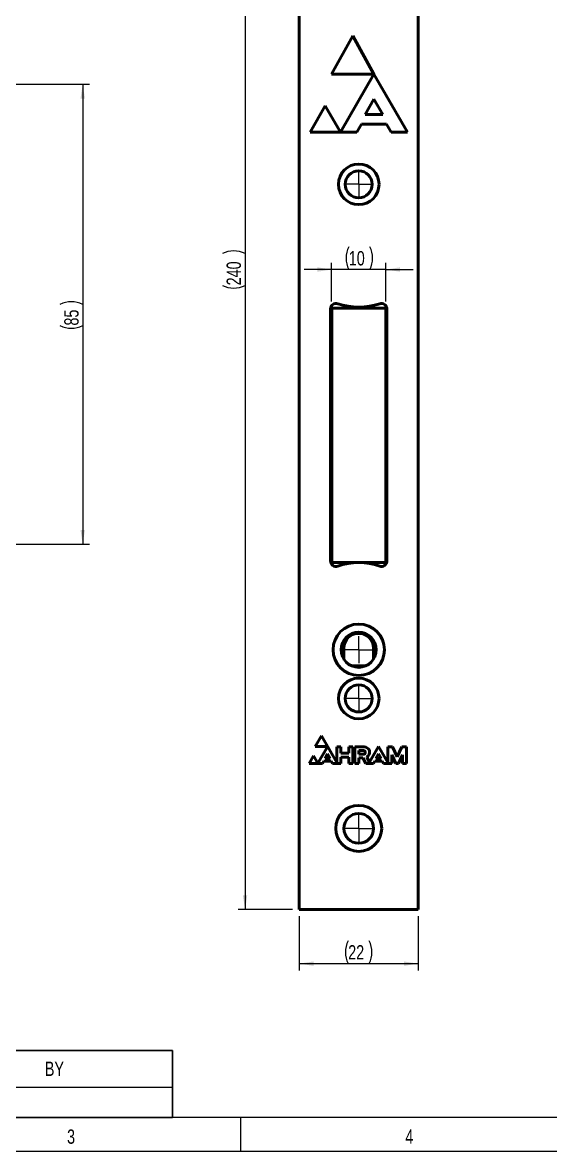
# Model space of a CAD drawing. Header units: millimetres. Extents: x 4 to 420, y 5 to 292.
# Drawn here: x 132.8 to 210.8, y 5 to 171.9 of the extents above; entities that cross this region are included whole.
import ezdxf

# ---------------------------------------------------------------- set-up
doc = ezdxf.new("R2010")
doc.units = ezdxf.units.MM
doc.layers.add('FORMAT', color=7, linetype='Continuous')
doc.styles.add('SLDTEXTSTYLE0', font='TXT', dxfattribs={"width": 0.75})
doc.dimstyles.new('SLDDIMSTYLE0', dxfattribs={"dimtxt": 2.116667, "dimasz": 2.116667, "dimexe": 0, "dimexo": 0.0625, "dimgap": 0.529167, "dimtad": 1, "dimlfac": 1.25, "dimrnd": 1e-09, "dimzin": 12, "dimdsep": 46, "dimtxsty": 'SLDTEXTSTYLE0', "dimsah": 1, "dimcen": 0.09, "dimadec": 0, "dimazin": 3, "dimtfac": 1, "dimtofl": 0, "dimtmove": 0, "dimatfit": 3, "dimfxl": 1, "dimfrac": 2, "dimtolj": 1, "dimtzin": 12, "dimarcsym": 0})
doc.dimstyles.new('SLDDIMSTYLE4', dxfattribs={"dimtxt": 2.116667, "dimasz": 2.116667, "dimexe": 0, "dimexo": 0.0625, "dimgap": 0.529167, "dimtad": 1, "dimlfac": 1.25, "dimrnd": 1e-09, "dimzin": 12, "dimdsep": 46, "dimtxsty": 'SLDTEXTSTYLE0', "dimsah": 1, "dimcen": 0.09, "dimadec": 0, "dimazin": 3, "dimtfac": 1, "dimtmove": 0, "dimatfit": 0, "dimfxl": 1, "dimfrac": 2, "dimtolj": 1, "dimtzin": 12, "dimarcsym": 0})

# ---------------------------------------------------------------- blocks, each defined once
blk = doc.blocks.new('SW_TABLEANNOTATION_0')
at = {"layer": 'FORMAT', "color": 0}
for p, q in [((0, 0), (0, -5.43)), ((0, 0), (9.5, 0)), ((0, 0), (0, -9.93)), ((134.98, 0), (0, 0)), ((9.5, 0), (9.5, -5.43)), ((9.5, 0), (21.01, 0)), ((21.01, 0), (21.01, -5.43)), ((21.01, 0), (76, 0)), ((76, 0), (76, -5.43)), ((76, 0), (100.51, 0)), ((100.51, 0), (100.51, -5.43)), ((100.51, 0), (134.98, 0)), ((134.98, 0), (134.98, -5.43)), ((134.98, -9.93), (134.98, 0)), ((0, -5.43), (0, -9.93)), ((0, -5.43), (9.5, -5.43)), ((9.5, -5.43), (21.01, -5.43)), ((21.01, -5.43), (76, -5.43)), ((76, -5.43), (100.51, -5.43)), ((100.51, -5.43), (134.98, -5.43)), ((134.98, -5.43), (134.98, -9.93)), ((0, -9.93), (9.5, -9.93)), ((0, -9.93), (134.98, -9.93)), ((9.5, -9.93), (21.01, -9.93)), ((21.01, -9.93), (76, -9.93)), ((76, -9.93), (100.51, -9.93)), ((100.51, -9.93), (134.98, -9.93))]:
    blk.add_line(p, q, dxfattribs=at)
at = {"layer": 'FORMAT', "color": 0, "attachment_point": 1, "style": 'SLDTEXTSTYLE0'}
for s, insert, char_height in [('LTR.', (2.25, -1.66), 2.117), ('ZONE', (11.55, -1.66), 2.117), ('DESCRIPTION', (39.64, -1.66), 2.1167), ('DATE', (84.8, -1.66), 2.117), ('BY', (116.1, -1.66), 2.117), ('REVISIONS', (60.57, -6.63), 2.117)]:
    blk.add_mtext(s, dxfattribs=dict(at, insert=insert, char_height=char_height))
blk = doc.blocks.new('_D_6')
at = {"layer": 'FORMAT', "color": 7}
for p, q in [((117.01, 162.76), (142.7, 162.76)), ((141.7, 162.76), (141.7, 94.76)), ((108.5, 94.76), (142.7, 94.76))]:
    blk.add_line(p, q, dxfattribs=at)
for centre, start, end in [((140.02, 126.84), 63.4349, 116.5651), ((140.02, 130.44), 243.4349, 296.5651)]:
    blk.add_arc(centre, 3.76, start, end, dxfattribs=at)
for points in [[(141.7, 162.76), (141.37, 160.64), (142.02, 160.64)], [(141.7, 94.76), (142.02, 96.87), (141.37, 96.87)]]:
    blk.add_solid(points, dxfattribs=at)
at = {"layer": 'FORMAT', "color": 7, "insert": (138.97, 127.08), "char_height": 2.117, "attachment_point": 1, "rotation": 90, "style": 'SLDTEXTSTYLE0'}
blk.add_mtext('85', dxfattribs=at)
blk = doc.blocks.new('_D_8')
at = {"layer": 'FORMAT'}
for p, q in [((173.7, 39.76), (173.7, 31.76)), ((191.3, 39.76), (191.3, 31.76)), ((173.7, 32.76), (191.3, 32.76))]:
    blk.add_line(p, q, dxfattribs=at)
for centre, start, end in [((184.3, 34.44), 153.4349, 206.5651), ((180.7, 34.44), 333.4349, 26.5651)]:
    blk.add_arc(centre, 3.76, start, end, dxfattribs=at)
for points in [[(173.7, 32.76), (175.82, 32.43), (175.82, 33.08)], [(191.3, 32.76), (189.19, 33.08), (189.19, 32.43)]]:
    blk.add_solid(points, dxfattribs=at)
at = {"layer": 'FORMAT', "insert": (180.94, 35.49), "char_height": 2.117, "attachment_point": 1, "style": 'SLDTEXTSTYLE0'}
blk.add_mtext('22', dxfattribs=at)
blk = doc.blocks.new('_D_9')
at = {"layer": 'FORMAT'}
for p, q in [((178.5, 135.36), (174.43, 135.36)), ((178.5, 130.64), (178.5, 136.36)), ((186.5, 135.36), (178.5, 135.36)), ((186.5, 130.64), (186.5, 136.36)), ((186.5, 135.36), (190.57, 135.36))]:
    blk.add_line(p, q, dxfattribs=at)
for centre, start, end in [((184.39, 137.05), 153.4349, 206.5651), ((180.79, 137.05), 333.4349, 26.5651)]:
    blk.add_arc(centre, 3.76, start, end, dxfattribs=at)
for points in [[(178.5, 135.36), (176.39, 135.69), (176.39, 135.04)], [(186.5, 135.36), (188.62, 135.04), (188.62, 135.69)]]:
    blk.add_solid(points, dxfattribs=at)
at = {"layer": 'FORMAT', "insert": (181.03, 138.09), "char_height": 2.117, "attachment_point": 1, "style": 'SLDTEXTSTYLE0'}
blk.add_mtext('10', dxfattribs=at)
blk = doc.blocks.new('_D_11')
at = {"layer": 'FORMAT'}
for p, q in [((172.7, 232.76), (164.7, 232.76)), ((165.7, 232.76), (165.7, 40.76)), ((172.7, 40.76), (164.7, 40.76))]:
    blk.add_line(p, q, dxfattribs=at)
for centre, start, end in [((164.02, 134.35), 63.4349, 116.5651), ((164.02, 136.38), 243.4349, 296.5651)]:
    blk.add_arc(centre, 3.76, start, end, dxfattribs=at)
for points in [[(165.7, 232.76), (165.38, 230.64), (166.03, 230.64)], [(165.7, 40.76), (166.03, 42.87), (165.38, 42.87)]]:
    blk.add_solid(points, dxfattribs=at)
at = {"layer": 'FORMAT', "insert": (162.97, 133.02), "char_height": 2.117, "attachment_point": 1, "rotation": 90, "style": 'SLDTEXTSTYLE0'}
blk.add_mtext('240', dxfattribs=at)
blk = doc.blocks.new('SW_CENTERMARKSYMBOL_16')
at = {"layer": 'FORMAT', "color": 0}
for q in [(0, 2), (-2, 0), (0, -2), (2, 0)]:
    blk.add_line((0, 0), q, dxfattribs=at)
blk = doc.blocks.new('SW_CENTERMARKSYMBOL_18')
at = {"layer": 'FORMAT', "color": 0}
for q in [(0, 2), (-2, 0), (0, -2), (2, 0)]:
    blk.add_line((0, 0), q, dxfattribs=at)
blk = doc.blocks.new('SW_CENTERMARKSYMBOL_19')
at = {"layer": 'FORMAT', "color": 0}
for q in [(0, 2), (-2, 0), (0, -2), (2, 0)]:
    blk.add_line((0, 0), q, dxfattribs=at)
blk = doc.blocks.new('SW_CENTERMARKSYMBOL_20')
at = {"layer": 'FORMAT', "color": 0}
for q in [(0, 2), (-2, 0), (0, -2), (2, 0)]:
    blk.add_line((0, 0), q, dxfattribs=at)

msp = doc.modelspace()

# ---------------------------------------------------------------- linework, layer by layer
at = {"color": 7, "linetype": 'Continuous', "lineweight": 50}
for p, q in [((173.7018, 232.7577), (173.7018, 40.7577)), ((191.3018, 40.7577), (191.3018, 232.7577)), ((181.6093, 169.9177), (178.466, 164.2472)), ((184.7526, 164.2473), (181.6093, 169.9177)), ((178.466, 164.2472), (184.7215, 164.2473)), ((184.737, 164.2203), (179.8133, 155.692)), ((189.6989, 155.68), (184.7526, 164.2473)), ((184.7526, 160.5306), (183.4451, 158.2659)), ((186.0601, 158.2659), (184.7526, 160.5306)), ((177.5526, 159.5836), (175.2989, 155.68)), ((179.7994, 155.692), (177.5526, 159.5836)), ((182.2261, 155.68), (182.9109, 156.8662)), ((182.9109, 156.8662), (186.5943, 156.8662)), ((183.4451, 158.2659), (186.0601, 158.2659)), ((186.5943, 156.8662), (187.2791, 155.68)), ((175.2989, 155.68), (182.2261, 155.68)), ((187.2791, 155.68), (189.6989, 155.68)), ((178.3418, 129.5554), (178.3418, 92.28)), ((178.5018, 129.6377), (178.5018, 92.0377)), ((186.5018, 129.6377), (178.5018, 129.6377)), ((186.5018, 129.6377), (186.5018, 92.0377)), ((186.6618, 92.28), (186.6618, 129.5554)), ((178.5018, 122.8377), (178.3418, 122.8377)), ((178.3418, 118.0377), (178.5018, 118.0377)), ((178.5018, 116.4377), (178.3418, 116.4377)), ((186.6618, 116.4377), (186.5018, 116.4377)), ((178.3418, 111.6377), (178.5018, 111.6377)), ((186.5018, 111.6377), (186.6618, 111.6377)), ((186.5018, 92.0377), (178.5018, 92.0377)), ((182.9176, 81.5577), (182.0823, 81.5577)), ((180.3, 79.3977), (180.3, 77.7977)), ((184.7, 77.7977), (184.7, 79.3977)), ((181.5018, 76.7577), (183.5018, 76.7577)), ((176.9871, 66.4094), (176.0782, 64.8354)), ((179.2571, 62.4771), (176.9871, 66.4094)), ((175.8141, 63.4871), (175.1624, 62.3585)), ((176.4594, 62.3692), (175.8141, 63.4871)), ((176.0782, 64.8354), (177.8833, 64.8353)), ((177.8896, 64.8245), (176.4719, 62.3692)), ((177.8958, 63.7607), (177.5177, 63.106)), ((178.2737, 63.1059), (177.8958, 63.7607)), ((179.2573, 64.7931), (179.2571, 62.4771)), ((179.8471, 64.7931), (179.2573, 64.7931)), ((179.8471, 63.8706), (179.8471, 64.7931)), ((181.0337, 63.8705), (179.8471, 63.8706)), ((181.6236, 64.793), (181.0337, 64.793)), ((181.0337, 64.793), (181.0337, 63.8705)), ((181.6234, 62.3581), (181.6236, 64.793)), ((181.9116, 64.793), (181.9115, 62.3581)), ((183.304, 64.7929), (181.9116, 64.793)), ((182.5015, 64.2716), (182.5014, 63.7024)), ((182.5014, 63.7024), (183.1873, 63.7024)), ((183.1873, 64.2716), (182.5015, 64.2716)), ((185.4302, 64.8353), (184.1143, 62.5564)), ((185.4301, 63.7603), (185.0521, 63.1055)), ((185.8081, 63.1055), (185.4301, 63.7603)), ((186.7915, 62.4771), (185.4302, 64.8353)), ((186.7916, 64.7927), (186.7915, 62.4771)), ((187.4707, 64.7927), (186.7916, 64.7927)), ((187.3814, 62.3578), (187.3814, 63.6198)), ((187.3814, 63.6198), (187.9901, 62.3578)), ((188.177, 63.328), (187.4707, 64.7927)), ((188.8836, 64.7926), (188.177, 63.328)), ((188.3639, 62.3577), (188.9727, 63.6197)), ((189.5626, 64.7925), (188.8836, 64.7926)), ((188.9727, 63.6197), (188.9726, 62.3577)), ((189.5624, 62.3577), (189.5626, 64.7925)), ((175.1624, 62.3585), (177.1652, 62.3584)), ((177.1652, 62.3584), (177.3632, 62.7013)), ((177.3632, 62.7013), (178.4282, 62.7013)), ((177.5177, 63.106), (178.2737, 63.1059)), ((178.4282, 62.7013), (178.6261, 62.3583)), ((178.6261, 62.3583), (179.847, 62.3582)), ((179.847, 63.2807), (181.0336, 63.2807)), ((179.847, 62.3582), (179.847, 63.2807)), ((181.0336, 63.2807), (181.0336, 62.3582)), ((181.0336, 62.3582), (181.6234, 62.3581)), ((181.9115, 62.3581), (182.5013, 62.3581)), ((182.5013, 62.3581), (182.5014, 63.1811)), ((182.5014, 63.1811), (183.102, 63.1811)), ((183.102, 63.1811), (183.5507, 62.358)), ((183.5507, 62.358), (184.6996, 62.358)), ((184.1143, 62.5564), (183.7129, 63.2926)), ((184.6996, 62.358), (184.8976, 62.7009)), ((184.8976, 62.7009), (185.9625, 62.7008)), ((185.0521, 63.1055), (185.8081, 63.1055)), ((185.9625, 62.7008), (186.1605, 62.3579)), ((186.1605, 62.3579), (187.3814, 62.3578)), ((187.9901, 62.3578), (188.3639, 62.3577)), ((188.9726, 62.3577), (189.5624, 62.3577)), ((173.7018, 40.7577), (191.3018, 40.7577))]:
    msp.add_line(p, q, dxfattribs=at)
at = {"color": 7, "linetype": 'Continuous', "lineweight": 25}
for p, q in [((410, 10), (20, 10)), ((165, 10), (165, 5)), ((415, 5), (15, 5))]:
    msp.add_line(p, q, dxfattribs=at)
at = {"color": 7, "linetype": 'Continuous', "lineweight": 50}
for centre, radius in [((182.5018, 147.9577), 3), ((182.5018, 147.9577), 2), ((182.5018, 79.1577), 3.8), ((182.5018, 79.1577), 2.6), ((182.5018, 71.9577), 3), ((182.5018, 71.9577), 2), ((182.5018, 52.7577), 3.4), ((182.5018, 52.7577), 2.2)]:
    msp.add_circle(centre, radius, dxfattribs=at)
for centre, radius, start, end in [((184.7215, 164.2293), 0.018, 329.894427, 89.792674), ((179.8063, 155.696), 0.008, 210, 330), ((179.1418, 129.5554), 0.8, 71.150893, 180), ((182.5018, 139.3977), 9.6, 251.150893, 288.849107), ((185.8618, 129.5554), 0.8, 0, 108.849107), ((179.1418, 92.28), 0.8, 180, 288.849107), ((182.5018, 82.4377), 9.6, 71.150893, 108.849107), ((185.8618, 92.28), 0.8, 251.150893, 0), ((182.5, 79.3977), 2.2, 0, 180), ((177.8833, 64.8281), 0.0072, 329.996576, 89.996576), ((183.1873, 63.987), 0.2846, 269.996576, 90), ((183.3039, 63.987), 0.8059, 300.499132, 89.996576), ((176.4656, 62.3728), 0.0072, 209.996576, 329.996576)]:
    msp.add_arc(centre, radius, start, end, dxfattribs=at)

# ---------------------------------------------------------------- block references
at = {"layer": 'FORMAT'}
for name, p in [('SW_CENTERMARKSYMBOL_16', (182.5018, 147.9577)), ('SW_CENTERMARKSYMBOL_20', (182.5018, 79.1577)), ('SW_CENTERMARKSYMBOL_19', (182.5018, 71.9577)), ('SW_CENTERMARKSYMBOL_18', (182.5018, 52.7577)), ('SW_TABLEANNOTATION_0', (20, 19.9316))]:
    msp.add_blockref(name, p, dxfattribs=at)

# ---------------------------------------------------------------- texts
at = {"color": 7, "linetype": 'Continuous', "lineweight": 0, "char_height": 2.1167, "attachment_point": 2, "style": 'SLDTEXTSTYLE0'}
for s, insert in [('3', (139.9787, 8.2463)), ('4', (189.9787, 8.2463))]:
    msp.add_mtext(s, dxfattribs=dict(at, insert=insert))

# ---------------------------------------------------------------- dimensions: what is measured, and where the dimension line sits
at = {"layer": 'FORMAT'}
dim = msp.add_linear_dim(base=(165.7018, 40.7577), p1=(173.7018, 232.7577), p2=(173.7018, 40.7577), angle=90, text='(<>)', dimstyle='SLDDIMSTYLE0', dxfattribs=at)
dim.commit()
dim.dimension.update_dxf_attribs({"geometry": '_D_11', "text_midpoint": (165.7018, 135.3644), "dimtype": 160})
at = {"layer": 'FORMAT', "color": 7}
dim = msp.add_linear_dim(base=(141.6973, 94.7577), p1=(98.2573, 162.7577), p2=(107.4973, 94.7577), angle=90, text='(<>)', dimstyle='SLDDIMSTYLE0', dxfattribs=at)
dim.commit()
dim.dimension.update_dxf_attribs({"geometry": '_D_6', "text_midpoint": (141.6973, 128.6391), "dimtype": 160})
at = {"layer": 'FORMAT'}
for base, p1, p2, dimstyle, picture, middle in [((178.5018, 135.3644), (186.5018, 129.6377), (178.5018, 129.6377), 'SLDDIMSTYLE4', '_D_9', (182.5897, 135.3644)), ((191.3018, 32.7577), (173.7018, 40.7577), (191.3018, 40.7577), 'SLDDIMSTYLE0', '_D_8', (182.5018, 32.7577))]:
    dim = msp.add_linear_dim(base=base, p1=p1, p2=p2, text='(<>)', dimstyle=dimstyle, dxfattribs=at)
    dim.commit()
    dim.dimension.update_dxf_attribs({"geometry": picture, "text_midpoint": middle, "dimtype": 160})

doc.saveas('drawing.dxf')
